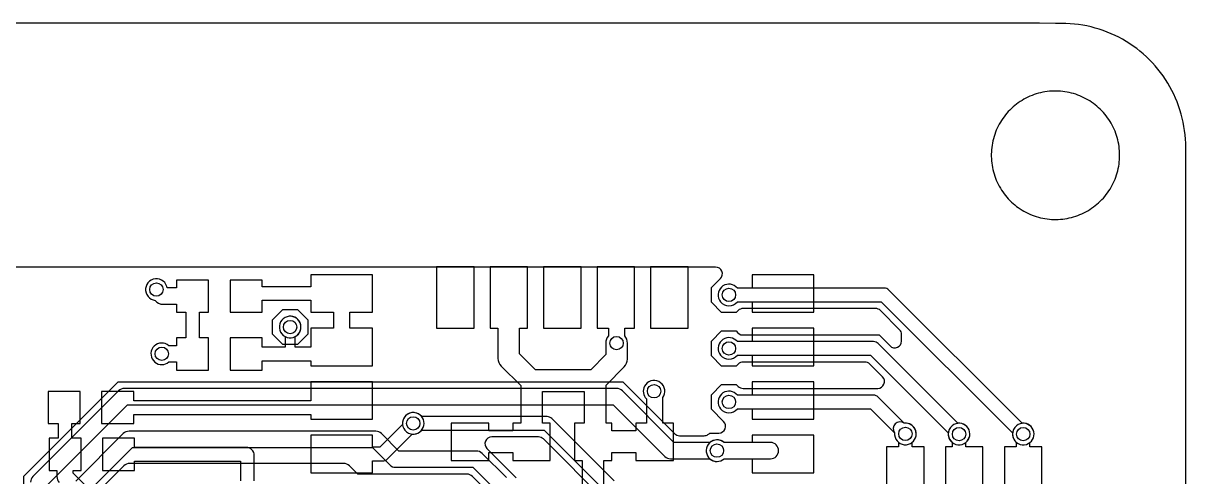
# Model space of a CAD drawing. Header units: millimetres. Extents: x 23.6 to 57.2, y 14.1 to 54.7.
# Drawn here: x 35.51 to 57.24, y 46.2 to 54.68 of the extents above; entities that cross this region are included whole.
import ezdxf

# ---------------------------------------------------------------- set-up
doc = ezdxf.new("R2010")
doc.units = ezdxf.units.MM

msp = doc.modelspace()

# ---------------------------------------------------------------- linework, layer by layer
at = {"layer": '16_copper'}
for points in [[(40.886, 48.277), (42.036, 48.277), (42.036, 48.977), (41.613, 48.977), (41.613, 49.277), (42.036, 49.277), (42.036, 49.977), (40.886, 49.977), (40.886, 49.754), (39.976, 49.754), (39.976, 49.878), (39.376, 49.878), (39.376, 49.278), (39.976, 49.278), (39.976, 49.5), (40.886, 49.5), (40.886, 49.277), (41.309, 49.277), (41.309, 48.977), (40.886, 48.977), (40.886, 48.624), (40.595, 48.624), (40.595, 48.822, 0.907082), (40.441, 49.193), (40.405, 49.178, 0.599926), (40.405, 48.822), (40.405, 48.624), (39.976, 48.624), (39.976, 48.797), (39.376, 48.797), (39.376, 48.197), (39.976, 48.197), (39.976, 48.37), (40.886, 48.37)], [(50.286, 49.977), (49.136, 49.977), (49.136, 49.727), (48.857, 49.727, 0.909744), (48.522, 49.505), (48.544, 49.472, 0.475246), (48.857, 49.473), (49.136, 49.473), (49.136, 49.277), (50.286, 49.277)], [(38.976, 48.797), (38.803, 48.797), (38.803, 49.278), (38.976, 49.278), (38.976, 49.878), (38.376, 49.878), (38.376, 49.73), (38.199, 49.73), (38.193, 49.759, 1), (37.807, 49.641), (37.822, 49.605, 0.198913), (37.941, 49.507), (37.98, 49.499, 0.271778), (38.122, 49.426), (38.376, 49.426), (38.376, 49.278), (38.549, 49.278), (38.549, 48.797), (38.376, 48.797), (38.376, 48.652), (38.232, 48.652, 0.918755), (37.944, 48.372), (37.972, 48.344, 0.365461), (38.232, 48.348), (38.376, 48.348), (38.376, 48.197), (38.976, 48.197)], [(50.286, 48.977), (49.136, 48.977), (49.136, 48.727), (48.857, 48.727, 0.909744), (48.522, 48.505), (48.544, 48.472, 0.475246), (48.857, 48.473), (49.136, 48.473), (49.136, 48.277), (50.286, 48.277)], [(50.286, 47.977), (49.136, 47.977), (49.136, 47.727), (48.857, 47.727, 0.909744), (48.522, 47.505), (48.544, 47.472, 0.475246), (48.857, 47.473), (49.136, 47.473), (49.136, 47.277), (50.286, 47.277)], [(42.036, 46.5), (42.227, 46.5, 0.198912), (42.317, 46.537), (42.779, 46.999, 0.909747), (42.859, 47.393), (42.82, 47.401, 0.475245), (42.599, 47.179), (42.174, 46.754), (42.036, 46.754), (42.036, 46.977), (40.886, 46.977), (40.886, 46.277), (42.036, 46.277)], [(52.347, 46.761), (52.124, 46.761), (52.124, 46.846, 0.670877), (52.017, 47.204), (51.977, 47.204, 0.86209), (51.796, 47.023), (51.796, 46.983, 0.20085), (51.87, 46.846), (51.87, 46.761), (51.647, 46.761), (51.647, 45.461), (52.347, 45.461)], [(53.447, 46.761), (53.127, 46.761), (53.127, 46.843, 0.909744), (52.905, 47.178), (52.872, 47.156, 0.475246), (52.873, 46.843), (52.873, 46.761), (52.747, 46.761), (52.747, 45.461), (53.447, 45.461)], [(54.547, 46.761), (54.324, 46.761), (54.324, 46.841, 0.917914), (54.105, 47.178), (54.072, 47.156, 0.469253), (54.07, 46.845), (54.07, 46.761), (53.847, 46.761), (53.847, 45.461), (54.547, 45.461)], [(50.286, 46.977), (49.136, 46.977), (49.136, 46.843), (48.608, 46.843, 0.918755), (48.32, 46.563), (48.348, 46.534, 0.365461), (48.608, 46.538), (49.136, 46.538), (49.136, 46.277), (50.286, 46.277)]]:
    msp.add_lwpolyline(points, format="xyb", close=True, dxfattribs=at)
for points in [[(43.936, 50.127), (43.236, 50.127), (43.236, 48.977), (43.936, 48.977)], [(45.936, 50.127), (45.236, 50.127), (45.236, 48.977), (45.936, 48.977)], [(47.936, 50.127), (47.236, 50.127), (47.236, 48.977), (47.936, 48.977)], [(37.576, 47.368), (40.886, 47.368), (40.886, 47.277), (42.036, 47.277), (42.036, 47.977), (40.886, 47.977), (40.886, 47.622), (37.576, 47.622), (37.576, 47.795), (36.976, 47.795), (36.976, 47.195), (37.576, 47.195)]]:
    msp.add_lwpolyline(points, close=True, dxfattribs=at)
for points in [[(46.364, 46.057), (46.364, 46.507), (46.511, 46.507), (46.511, 46.654), (46.961, 46.654), (46.961, 46.507), (47.661, 46.507), (47.661, 47.207), (47.463, 47.207), (47.463, 47.682, 0.968802), (47.144, 47.928), (47.122, 47.895, 0.332049), (47.159, 47.657), (47.159, 47.207), (46.961, 47.207), (46.961, 47.06), (46.511, 47.06), (46.511, 47.207), (46.403, 47.207), (46.403, 47.916), (46.744, 48.256, 0.198912), (46.803, 48.4), (46.803, 48.7, 0.182233), (46.752, 48.834), (46.752, 48.977), (46.936, 48.977), (46.936, 50.127), (46.236, 50.127), (46.236, 48.977), (46.448, 48.977), (46.448, 48.834, 0.181961), (46.397, 48.7), (46.397, 48.484), (46.116, 48.203), (45.084, 48.203), (44.789, 48.498), (44.789, 48.977), (44.936, 48.977), (44.936, 50.127), (44.236, 50.127), (44.236, 48.977), (44.383, 48.977), (44.383, 48.414, 0.198912), (44.442, 48.27), (44.808, 47.905), (44.808, 47.207), (44.661, 47.207), (44.661, 47.06), (44.211, 47.06), (44.211, 47.207), (43.511, 47.207), (43.511, 46.507), (44.211, 46.507), (44.211, 46.654), (44.661, 46.654), (44.661, 46.507), (45.361, 46.507), (45.361, 47.207), (45.214, 47.207), (45.214, 47.797), (45.997, 47.797), (45.997, 47.207), (45.811, 47.207), (45.811, 46.507), (45.958, 46.507), (45.958, 46.057)], [(37.614, 45.101), (36.446, 46.269), (36.446, 46.322), (36.594, 46.322), (36.594, 46.922), (36.421, 46.922), (36.421, 47.195), (36.576, 47.195), (36.576, 47.795), (35.976, 47.795), (35.976, 47.195), (36.167, 47.195), (36.167, 46.922), (35.994, 46.922), (35.994, 46.322), (36.142, 46.322), (36.142, 46.206, 0.198912), (36.186, 46.098)], [(39.827, 46.129), (39.827, 46.6, 0.457831), (39.678, 46.749), (37.594, 46.749), (37.594, 46.922), (36.994, 46.922), (36.994, 46.322), (37.594, 46.322), (37.594, 46.495), (39.573, 46.495), (39.573, 46.129)]]:
    msp.add_lwpolyline(points, format="xyb", dxfattribs=at)
at = {"layer": '1_copper'}
for points in [[(35.521, 45.437), (35.521, 46.216), (37.284, 47.979), (46.716, 47.979), (46.917, 47.779), (46.917, 47.779), (47.688, 47.007, 0.198912), (47.778, 46.97), (48.239, 46.97, 0.147566), (48.308, 46.992), (48.317, 46.997, 0.048998), (48.34, 47.019), (48.51, 47.019, 0.668179), (48.6, 47.236), (48.372, 47.464), (48.372, 47.736), (48.564, 47.928), (48.836, 47.928), (48.873, 47.891, 0.198912), (48.963, 47.854), (51.48, 47.854, 0.668179), (51.57, 48.071), (51.332, 48.309, 0.198912), (51.242, 48.346), (48.963, 48.346, 0.198917), (48.873, 48.309), (48.836, 48.272), (48.564, 48.272), (48.372, 48.464), (48.372, 48.736), (48.564, 48.928), (48.836, 48.928, 0.302839), (48.963, 48.854), (51.505, 48.854), (51.71, 48.649, 0.668179), (51.927, 48.739), (51.927, 48.861, 0.198912), (51.89, 48.951), (51.532, 49.309, 0.198912), (51.442, 49.346), (48.963, 49.346, 0.198917), (48.873, 49.309), (48.836, 49.272), (48.564, 49.272), (48.372, 49.464), (48.372, 49.736), (48.54, 49.904, 0.668179), (48.45, 50.121), (27.394, 50.121, 0.376888)], [(35.952, 46.037), (37.463, 47.548), (46.537, 47.548), (47.501, 46.583, 0.198912), (47.609, 46.538), (48.344, 46.538, 0.373156), (48.608, 46.538), (49.476, 46.538, 1), (49.476, 46.843), (48.608, 46.843, 0.373156), (48.344, 46.843), (47.672, 46.843), (46.708, 47.808, 0.198912), (46.6, 47.852), (37.4, 47.852, 0.198912), (37.292, 47.808), (35.692, 46.208, 0.198912), (35.648, 46.1)], [(46.553, 46.127), (45.39, 47.29, 0.198912), (45.3, 47.327), (42.957, 47.327, 0.909744), (42.622, 47.105), (42.644, 47.072, 0.475246), (42.957, 47.073), (45.247, 47.073), (46.41, 45.91, 0.198912)], [(44.54, 46.187), (44.087, 46.64, 0.198912), (43.979, 46.684), (42.531, 46.684), (42.208, 47.008, 0.198912), (42.1, 47.052), (37.489, 47.052, 0.198912), (37.382, 47.008), (36.492, 46.118, 0.198912)], [(46.395, 45.746), (45.232, 46.909, 0.198912), (45.142, 46.946), (44.266, 46.946, 0.668179), (44.177, 46.729), (44.51, 46.395), (44.723, 46.182, 0.086518)], [(36.752, 45.948), (37.552, 46.748), (42.037, 46.748), (42.36, 46.424, 0.198912), (42.468, 46.379), (43.916, 46.379), (44.296, 45.999, 0.075178)], [(44.108, 46.008), (43.908, 46.208, 0.198912), (43.8, 46.252), (41.763, 46.252), (41.608, 46.408, 0.198912), (41.5, 46.452), (37.5, 46.452, 0.198912), (37.392, 46.408), (36.992, 46.008, 0.198912)]]:
    msp.add_lwpolyline(points, format="xyb", dxfattribs=at)
for points in [[(54.259, 46.807, 0.909747), (54.179, 47.201), (51.69, 49.69, 0.198912), (51.6, 49.727), (48.857, 49.727, 0.909744), (48.522, 49.505), (48.544, 49.472, 0.475246), (48.857, 49.473), (51.547, 49.473), (53.999, 47.021), (53.999, 47.02), (53.999, 46.98), (54.007, 46.941), (54.022, 46.905), (54.044, 46.872), (54.072, 46.844), (54.105, 46.822), (54.141, 46.807), (54.18, 46.799), (54.22, 46.799)], [(53.059, 46.807, 0.909747), (52.979, 47.201), (51.49, 48.69, 0.198912), (51.4, 48.727), (48.857, 48.727, 0.909744), (48.522, 48.505), (48.544, 48.472, 0.475246), (48.857, 48.473), (51.347, 48.473), (52.799, 47.021), (52.799, 47.02), (52.799, 46.98), (52.807, 46.941), (52.822, 46.905), (52.844, 46.872), (52.872, 46.844), (52.905, 46.822), (52.941, 46.807), (52.98, 46.799), (53.02, 46.799)], [(52.056, 46.81, 0.909747), (51.976, 47.204), (51.49, 47.69, 0.198912), (51.4, 47.727), (48.857, 47.727, 0.909744), (48.522, 47.505), (48.544, 47.472, 0.475246), (48.857, 47.473), (51.347, 47.473), (51.796, 47.024), (51.796, 47.023), (51.796, 46.983), (51.804, 46.944), (51.819, 46.908), (51.841, 46.875), (51.869, 46.847), (51.902, 46.825), (51.938, 46.81), (51.977, 46.802), (52.017, 46.802)]]:
    msp.add_lwpolyline(points, format="xyb", close=True, dxfattribs=at)
for points in [[(40.364, 48.672), (40.172, 48.864), (40.172, 49.136), (40.364, 49.328), (40.636, 49.328), (40.828, 49.136), (40.828, 48.864), (40.636, 48.672)], [(40.559, 48.807), (40.595, 48.822), (40.628, 48.844), (40.656, 48.872), (40.678, 48.905), (40.693, 48.941), (40.701, 48.98), (40.701, 49.02), (40.693, 49.059), (40.678, 49.095), (40.656, 49.128), (40.628, 49.156), (40.595, 49.178), (40.559, 49.193), (40.52, 49.201), (40.48, 49.201), (40.441, 49.193), (40.405, 49.178), (40.372, 49.156), (40.344, 49.128), (40.322, 49.095), (40.307, 49.059), (40.299, 49.02), (40.299, 48.98), (40.307, 48.941), (40.322, 48.905), (40.344, 48.872), (40.372, 48.844), (40.405, 48.822), (40.441, 48.807), (40.48, 48.799), (40.52, 48.799)]]:
    msp.add_lwpolyline(points, close=True, dxfattribs=at)
at = {"layer": 'drills_via_1_16'}
for centre in [(38, 49.7), (48.7, 49.6), (40.5, 49), (46.6, 48.7), (48.7, 48.6), (38.1, 48.5), (47.3, 47.8), (48.7, 47.6), (42.8, 47.2), (51.997, 47.003), (53, 47), (54.2, 47), (48.476, 46.691)]:
    msp.add_circle(centre, 0.125, dxfattribs=at)
at = {"layer": 'holes'}
msp.add_lwpolyline([(53.602, 52.189), (53.604, 52.148), (53.607, 52.106), (53.611, 52.065), (53.617, 52.023), (53.624, 51.982), (53.632, 51.942), (53.642, 51.901), (53.654, 51.861), (53.667, 51.821), (53.681, 51.782), (53.696, 51.744), (53.713, 51.706), (53.731, 51.668), (53.751, 51.631), (53.772, 51.595), (53.794, 51.56), (53.817, 51.525), (53.841, 51.491), (53.867, 51.458), (53.893, 51.426), (53.921, 51.395), (53.95, 51.365), (53.98, 51.336), (54.011, 51.308), (54.042, 51.281), (54.075, 51.255), (54.108, 51.231), (54.143, 51.207), (54.178, 51.185), (54.214, 51.164), (54.251, 51.144), (54.288, 51.126), (54.326, 51.108), (54.364, 51.093), (54.404, 51.078), (54.443, 51.065), (54.483, 51.053), (54.523, 51.043), (54.564, 51.034), (54.605, 51.026), (54.646, 51.02), (54.688, 51.016), (54.729, 51.012), (54.771, 51.01), (54.812, 51.01), (54.854, 51.011), (54.896, 51.014), (54.937, 51.018), (54.978, 51.023), (55.02, 51.03), (55.06, 51.038), (55.101, 51.048), (55.141, 51.059), (55.181, 51.071), (55.22, 51.085), (55.259, 51.1), (55.297, 51.117), (55.335, 51.135), (55.372, 51.154), (55.408, 51.174), (55.444, 51.196), (55.478, 51.219), (55.512, 51.243), (55.546, 51.268), (55.578, 51.294), (55.609, 51.322), (55.639, 51.351), (55.669, 51.38), (55.697, 51.411), (55.724, 51.442), (55.75, 51.475), (55.775, 51.508), (55.799, 51.542), (55.822, 51.577), (55.843, 51.613), (55.863, 51.65), (55.882, 51.687), (55.899, 51.724), (55.916, 51.763), (55.93, 51.802), (55.944, 51.841), (55.956, 51.881), (55.967, 51.921), (55.976, 51.962), (55.984, 52.003), (55.99, 52.044), (55.995, 52.085), (55.999, 52.127), (56.001, 52.168), (56.002, 52.21), (56.001, 52.252), (55.999, 52.293), (55.995, 52.335), (55.99, 52.376), (55.984, 52.417), (55.976, 52.458), (55.967, 52.499), (55.956, 52.539), (55.944, 52.579), (55.93, 52.618), (55.916, 52.657), (55.899, 52.696), (55.882, 52.733), (55.863, 52.771), (55.843, 52.807), (55.822, 52.843), (55.799, 52.878), (55.775, 52.912), (55.75, 52.945), (55.724, 52.978), (55.697, 53.009), (55.669, 53.04), (55.639, 53.07), (55.609, 53.098), (55.578, 53.126), (55.546, 53.152), (55.512, 53.177), (55.478, 53.201), (55.444, 53.224), (55.408, 53.246), (55.372, 53.266), (55.335, 53.285), (55.297, 53.303), (55.259, 53.32), (55.22, 53.335), (55.181, 53.349), (55.141, 53.361), (55.101, 53.372), (55.06, 53.382), (55.02, 53.39), (54.978, 53.397), (54.937, 53.402), (54.896, 53.406), (54.854, 53.409), (54.812, 53.41), (54.771, 53.41), (54.729, 53.408), (54.688, 53.405), (54.646, 53.4), (54.605, 53.394), (54.564, 53.386), (54.523, 53.377), (54.483, 53.367), (54.443, 53.355), (54.404, 53.342), (54.364, 53.327), (54.326, 53.312), (54.288, 53.294), (54.251, 53.276), (54.214, 53.256), (54.178, 53.235), (54.143, 53.213), (54.108, 53.189), (54.075, 53.165), (54.042, 53.139), (54.011, 53.112), (53.98, 53.084), (53.95, 53.055), (53.921, 53.025), (53.893, 52.994), (53.867, 52.962), (53.841, 52.929), (53.817, 52.895), (53.794, 52.86), (53.772, 52.825), (53.751, 52.789), (53.731, 52.752), (53.713, 52.715), (53.696, 52.676), (53.681, 52.638), (53.667, 52.599), (53.654, 52.559), (53.642, 52.519), (53.632, 52.479), (53.624, 52.438), (53.617, 52.397), (53.611, 52.355), (53.607, 52.314), (53.604, 52.273), (53.602, 52.231), (53.602, 52.189)], close=True, dxfattribs=at)
at = {"layer": 'outline'}
msp.add_lwpolyline([(57.236, 16.237), (57.237, 51.855), (57.236, 52.434), (57.232, 52.513), (57.225, 52.592), (57.215, 52.671), (57.203, 52.749), (57.189, 52.827), (57.171, 52.904), (57.151, 52.98), (57.128, 53.056), (57.103, 53.131), (57.075, 53.205), (57.045, 53.279), (57.012, 53.351), (56.977, 53.421), (56.94, 53.491), (56.9, 53.559), (56.857, 53.626), (56.813, 53.692), (56.766, 53.756), (56.717, 53.818), (56.666, 53.878), (56.613, 53.937), (56.558, 53.994), (56.501, 54.049), (56.442, 54.102), (56.382, 54.153), (56.32, 54.202), (56.256, 54.249), (56.19, 54.293), (56.123, 54.336), (56.055, 54.376), (55.985, 54.413), (55.915, 54.448), (55.843, 54.481), (55.769, 54.511), (55.695, 54.539), (55.62, 54.564), (55.544, 54.587), (55.468, 54.607), (55.391, 54.625), (55.313, 54.639), (55.235, 54.651), (55.156, 54.661), (55.077, 54.668), (54.998, 54.672), (54.919, 54.673), (54.805, 54.673), (54.502, 54.676), (26.071, 54.676)], dxfattribs=at)

doc.saveas('drawing.dxf')
